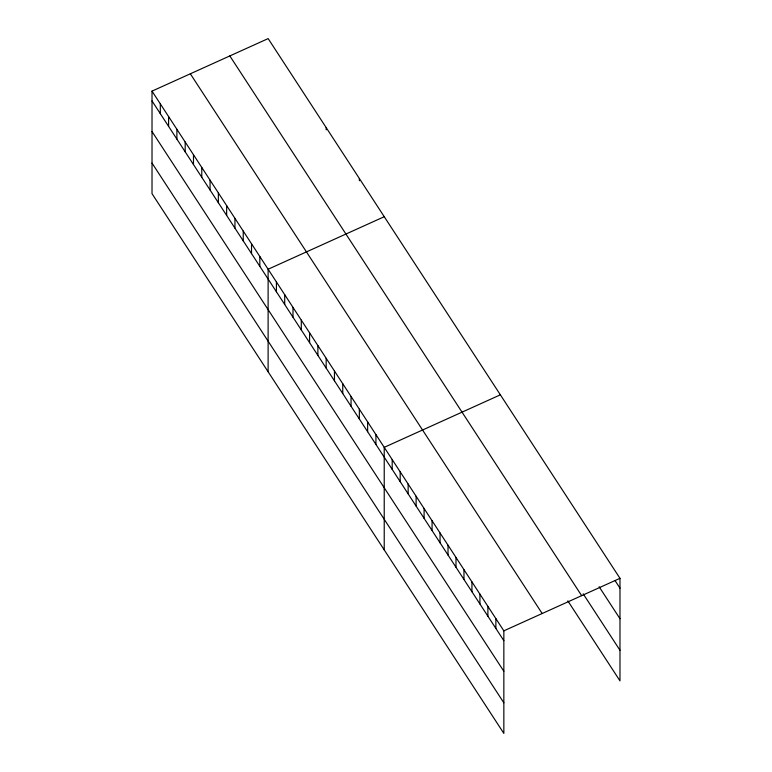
<?xml version="1.0" encoding="UTF-8"?>
<svg xmlns="http://www.w3.org/2000/svg" width="772" height="772" viewBox="0 0 772 772"><rect width="100%" height="100%" fill="white"/><g stroke="black" fill="none" stroke-linecap="round" stroke-linejoin="round"><path stroke-width="1.16" d="M152.016 91.125L503.846 630.849L503.846 733.4L152.016 193.675L152.016 91.125L268.154 38.6L619.984 578.324L619.984 680.875L567.845 600.886M384.263 216.71L268.116 269.235L268.116 371.786M500.362 394.82L384.224 447.345L384.224 549.896M503.846 630.849L619.984 578.324M615.081 580.621L619.984 588.148M599.13 586.749L619.984 618.748M583.178 593.813L619.984 650.275M229.824 55.931L581.663 595.666M190.337 73.794L542.176 613.518M152.016 100.939L503.846 640.673M152.016 131.539L503.846 671.273M152.016 163.075L503.846 702.8M495.875 618.623L495.875 628.437M487.894 606.387L487.894 616.201M479.923 594.151L479.923 603.965M471.943 581.914L471.943 591.738M463.972 569.688L463.972 579.502M455.991 557.452L455.991 567.266M448.021 545.215L448.021 555.029M440.05 532.979L440.05 542.803M432.069 520.753L432.069 530.567M424.098 508.516L424.098 518.33M416.118 496.28L416.118 506.094M408.147 484.044L408.147 493.868M400.176 471.817L400.176 481.632M392.195 459.581L392.195 469.395M375.925 434.626L375.925 444.44M367.636 421.898L367.636 431.722M359.376 178.544L359.376 180.725M359.347 409.179L359.347 418.993M351.048 396.461L351.048 406.275M342.758 383.732L342.758 393.556M334.459 371.014L334.459 380.828M326.209 127.66L326.209 129.841M326.17 358.285L326.17 368.109M317.881 345.567L317.881 355.381M309.582 332.848L309.582 342.662M301.292 320.119L301.292 329.943M292.993 307.401L292.993 317.215M284.704 294.682L284.704 304.496M276.415 281.954L276.415 291.777M259.826 256.516L259.826 266.33M251.527 243.788L251.527 253.612M243.238 231.069L243.238 240.883M234.949 218.351L234.949 228.165M226.65 205.622L226.65 215.446M218.36 192.904L218.36 202.718M210.061 180.175L210.061 189.999M201.772 167.456L201.772 177.27M193.482 154.738L193.482 164.552M185.184 142.009L185.184 151.833M176.894 129.291L176.894 139.105M168.595 116.572L168.595 126.386M160.306 103.844L160.306 113.667"/></g></svg>
